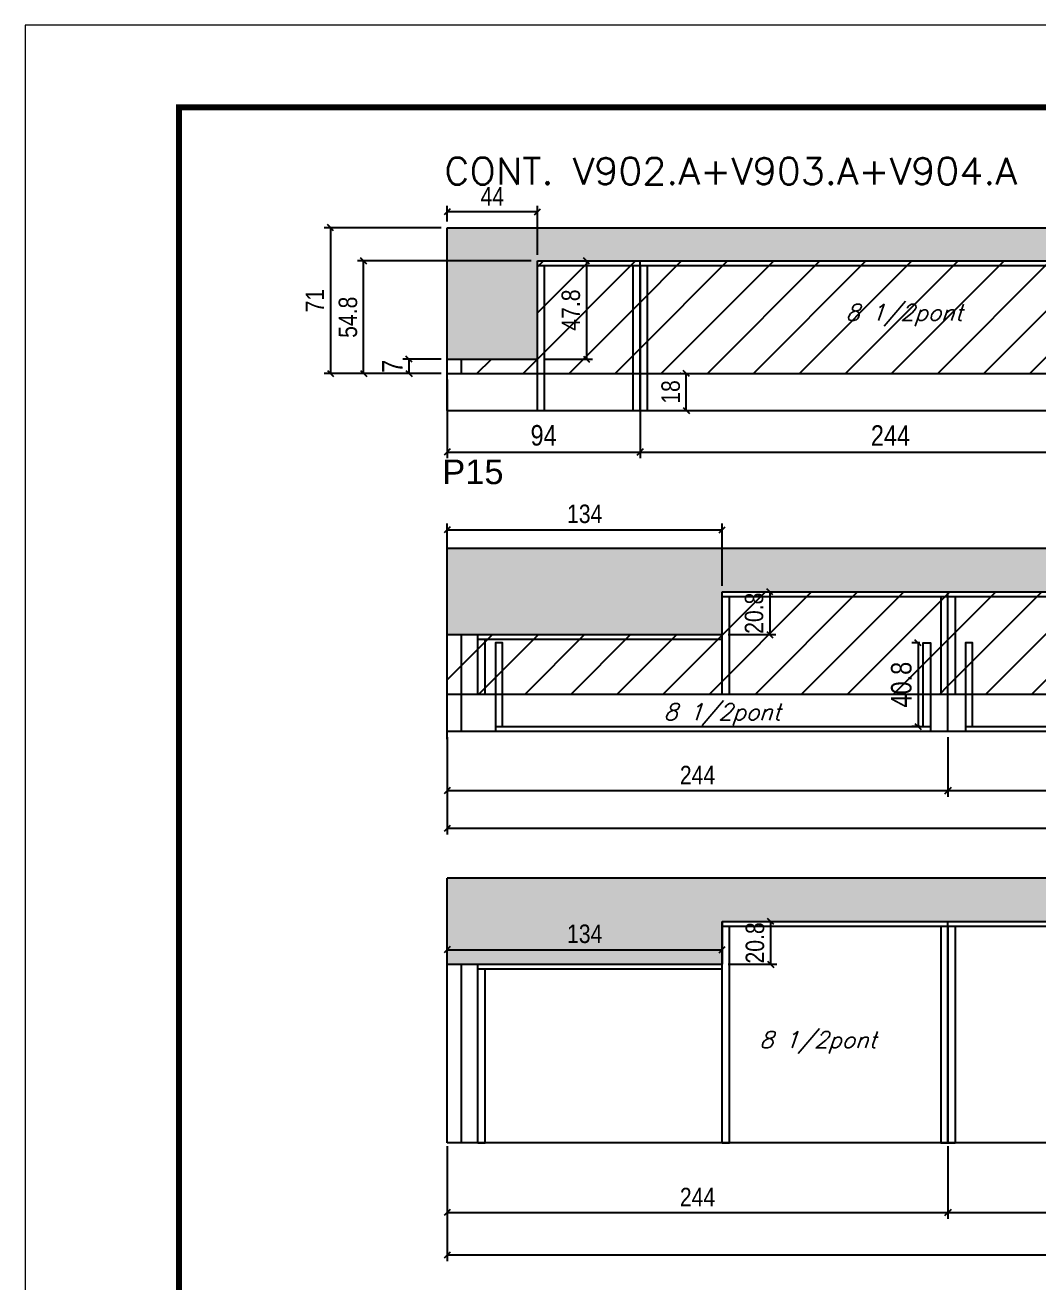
# Model space of a CAD drawing. Extents: x -20960 to -5926, y -2106 to 21915.
# Drawn here: x -10608 to -10115, y 19006 to 19618 of the extents above; entities that cross this region are included whole.
import ezdxf

# ---------------------------------------------------------------- set-up
doc = ezdxf.new("R2010")
doc.units = 0
doc.linetypes.add('DASHED', pattern=[0.75, 0.5, -0.25])
for name, color, linetype in [('5', 5, 'Continuous'), ('COTA', 241, 'Continuous'), ('Painéis', 200, 'Continuous'), ('Reaproveitamento', 251, 'Continuous'), ('SARR_2.2x7', 40, 'Continuous'), ('SARR_3.5x7', 81, 'Continuous'), ('texto', 7, 'Continuous')]:
    doc.layers.add(name, color=color, linetype=linetype)
for name, color, linetype, lineweight in [('Folhas', 255, 'Continuous', 9), ('SARRAFO DE PRESSAO', 251, 'DASHED', 9), ('Texto Seção', 7, 'Continuous', 15)]:
    doc.layers.add(name, color=color, linetype=linetype, lineweight=lineweight)
doc.styles.add('COTA TECNICA', font='techl___.ttf', dxfattribs={"height": 10})
doc.styles.add('COTA TECNICA-50', font='techl___.ttf', dxfattribs={"height": 9})
doc.styles.add('REGUA-120', font='ROMANS.shx', dxfattribs={"height": 15})
doc.styles.add('Romans', font='romans.shx')
doc.styles.get("Standard").update_dxf_attribs({"font": 'arial.ttf'})
doc.dimstyles.new('COTA PAINEL-50', dxfattribs={"dimtxt": 9, "dimasz": 3, "dimexe": 3, "dimexo": 3, "dimgap": 3, "dimtad": 1, "dimdec": 1, "dimzin": 12, "dimdsep": 46, "dimtxsty": 'COTA TECNICA-50', "dimblk1": 'OBLIQUE', "dimblk2": 'OBLIQUE', "dimsah": 1, "dimcen": 0.9, "dimclrd": 4, "dimclre": 4, "dimclrt": 240, "dimadec": 1, "dimazin": 3, "dimtfac": 1, "dimtdec": 1, "dimtmove": 0, "dimatfit": 3, "dimfxl": 1, "dimtolj": 1, "dimtzin": 12, "dimarcsym": 0})
doc.dimstyles.new('PAINEL', dxfattribs={"dimtxt": 10, "dimasz": 3, "dimexe": 3, "dimexo": 3, "dimgap": 3, "dimtad": 1, "dimdec": 1, "dimzin": 12, "dimdsep": 46, "dimtxsty": 'COTA TECNICA', "dimblk1": 'OBLIQUE', "dimblk2": 'OBLIQUE', "dimsah": 1, "dimcen": 0.9, "dimclrd": 4, "dimclre": 4, "dimclrt": 240, "dimadec": 1, "dimazin": 3, "dimtfac": 1, "dimtdec": 1, "dimtmove": 0, "dimatfit": 3, "dimfxl": 1, "dimtolj": 1, "dimtzin": 12, "dimarcsym": 0})
pattern_1 = [(50, (1585, 0), (5.4655401, -0.4781726), [0.5715, -6.2865]), (355, (1585, 0), (-1.0573026, 5.7317054), [0.4572, -5.0292175]), (100.451445, (1585.4555, -0.04), (4.4082374, 5.2535326), [0.4857003, -5.3427073]), (46.1842, (1585, 1.524), (8.1323712, -1.2612698), [0.85725, -9.42975]), (96.635558, (1585.678, 1.419), (7.122124, 7.4227837), [0.7285507, -8.0140682]), (351.18415, (1585, 1.524), (7.122124, 7.4227837), [0.685799, -7.543792]), (21, (1585.762, 1.143), (4.5484317, -3.06795595), [0.5715, -6.2865]), (326, (1585.762, 1.143), (1.8540609, 5.525639), [0.4572, -5.0292]), (71.451445, (1586.141, 0.8873), (6.4024926, 2.4576831), [0.4857003, -5.3426981]), (37.5, (1585, 0), (0.0926581, 2.53665117), [0, -4.96824, 0, -5.1054, 0, -5.04825]), (7.5, (1585, 0), (2.00458988, 3.00541724), [0, -2.91084, 0, -4.85394, 0, -1.92405]), (327.5, (1583.3007, 0), (4.06771786, -0.17186232), [0, -1.905, 0, -5.9436, 0, -7.8867]), (317.5, (1582.5387, 0), (4.44387544, 0.76279473), [0, -2.4765, 0, -3.94716, 0, -5.6007])]

# ---------------------------------------------------------------- blocks, each defined once
blk = doc.blocks.new('9999999999')
at = {"layer": 'Folhas'}
blk.add_lwpolyline([(98138.98, 34190.21), (99623.98, 34190.21), (99623.98, 35240.21), (98138.98, 35240.21)], close=True, dxfattribs=at)
at = {"layer": 'Folhas', "color": 30, "const_width": 3}
blk.add_lwpolyline([(98213.98, 34230.21), (99583.98, 34230.21), (99583.98, 35200.21), (98213.98, 35200.21)], close=True, dxfattribs=at)
blk = doc.blocks.new('_Oblique')
at = {"color": 0, "linetype": 'ByBlock', "lineweight": -2}
blk.add_line((-0.5, -0.5), (0.5, 0.5), dxfattribs=at)
blk = doc.blocks.new('*D287')
at = {"layer": 'COTA', "color": 4, "lineweight": -2, "ltscale": 25, "transparency": 16777216}
for p, q in [((-10402.86, 19445.56), (-10402.86, 19407.29)), ((-10308.86, 19445.56), (-10308.86, 19407.29)), ((-10402.86, 19410.29), (-10308.86, 19410.29))]:
    blk.add_line(p, q, dxfattribs=at)
at = {"layer": 'Defpoints', "color": 0, "ltscale": 25, "transparency": 16777216}
for p in [(-10402.86, 19448.56), (-10308.86, 19448.56), (-10308.86, 19410.29)]:
    blk.add_point(p, dxfattribs=at)
at = {"layer": 'COTA', "color": 4, "lineweight": -2, "ltscale": 25, "transparency": 16777216, "xscale": 3, "yscale": 3, "zscale": 3, "rotation": 180}
blk.add_blockref('_Oblique', (-10402.86, 19410.29), dxfattribs=at)
at = {"layer": 'COTA', "color": 4, "lineweight": -2, "ltscale": 25, "transparency": 16777216, "xscale": 3, "yscale": 3, "zscale": 3}
blk.add_blockref('_Oblique', (-10308.86, 19410.29), dxfattribs=at)
at = {"layer": 'COTA', "color": 240, "ltscale": 25, "transparency": 16777216, "insert": (-10355.86, 19418.39), "char_height": 10, "attachment_point": 5, "style": 'COTA TECNICA'}
blk.add_mtext('\\A1;94', dxfattribs=at)
blk = doc.blocks.new('*D288')
at = {"layer": 'COTA', "color": 4, "lineweight": -2, "ltscale": 25, "transparency": 16777216}
for p, q in [((-10308.86, 19445.56), (-10308.86, 19407.29)), ((-10064.86, 19445.56), (-10064.86, 19407.29)), ((-10308.86, 19410.29), (-10064.86, 19410.29))]:
    blk.add_line(p, q, dxfattribs=at)
at = {"layer": 'Defpoints', "color": 0, "ltscale": 25, "transparency": 16777216}
for p in [(-10308.86, 19448.56), (-10064.86, 19448.56), (-10064.86, 19410.29)]:
    blk.add_point(p, dxfattribs=at)
at = {"layer": 'COTA', "color": 4, "lineweight": -2, "ltscale": 25, "transparency": 16777216, "xscale": 3, "yscale": 3, "zscale": 3, "rotation": 180}
blk.add_blockref('_Oblique', (-10308.86, 19410.29), dxfattribs=at)
at = {"layer": 'COTA', "color": 4, "lineweight": -2, "ltscale": 25, "transparency": 16777216, "xscale": 3, "yscale": 3, "zscale": 3}
blk.add_blockref('_Oblique', (-10064.86, 19410.29), dxfattribs=at)
at = {"layer": 'COTA', "color": 240, "ltscale": 25, "transparency": 16777216, "insert": (-10186.86, 19418.36), "char_height": 10, "attachment_point": 5, "style": 'COTA TECNICA'}
blk.add_mtext('\\A1;244', dxfattribs=at)
blk = doc.blocks.new('*D290')
at = {"layer": 'COTA', "color": 4, "lineweight": -2, "ltscale": 25, "transparency": 16777216}
for p, q in [((-10405.86, 19455.56), (-10424.49, 19455.56)), ((-10421.49, 19455.56), (-10421.49, 19448.56)), ((-10405.86, 19448.56), (-10424.49, 19448.56))]:
    blk.add_line(p, q, dxfattribs=at)
at = {"layer": 'Defpoints', "color": 0, "ltscale": 25, "transparency": 16777216}
for p in [(-10402.86, 19455.56), (-10421.49, 19448.56), (-10402.86, 19448.56)]:
    blk.add_point(p, dxfattribs=at)
at = {"layer": 'COTA', "color": 4, "lineweight": -2, "ltscale": 25, "transparency": 16777216, "xscale": 3, "yscale": 3, "zscale": 3}
for p, rotation in [((-10421.49, 19455.56), 90), ((-10421.49, 19448.56), 270)]:
    blk.add_blockref('_Oblique', p, dxfattribs=dict(at, rotation=rotation))
at = {"layer": 'COTA', "color": 240, "ltscale": 25, "transparency": 16777216, "insert": (-10429.56, 19452.06), "char_height": 10, "attachment_point": 5, "rotation": 90, "style": 'COTA TECNICA'}
blk.add_mtext('\\A1;7', dxfattribs=at)
blk = doc.blocks.new('*D202')
at = {"layer": 'COTA', "color": 4, "lineweight": -2, "transparency": 16777216}
for p, q in [((-10405.86, 19519.56), (-10462.73, 19519.56)), ((-10459.73, 19519.56), (-10459.73, 19448.56)), ((-10405.86, 19448.56), (-10462.73, 19448.56))]:
    blk.add_line(p, q, dxfattribs=at)
at = {"layer": 'Defpoints', "color": 0, "transparency": 16777216}
for p in [(-10402.86, 19519.56), (-10459.73, 19448.56), (-10402.86, 19448.56)]:
    blk.add_point(p, dxfattribs=at)
at = {"layer": 'COTA', "color": 4, "lineweight": -2, "transparency": 16777216, "xscale": 3, "yscale": 3, "zscale": 3}
for p, rotation in [((-10459.73, 19519.56), 90), ((-10459.73, 19448.56), 270)]:
    blk.add_blockref('_Oblique', p, dxfattribs=dict(at, rotation=rotation))
at = {"layer": 'COTA', "color": 240, "transparency": 16777216, "insert": (-10467.3, 19484.06), "char_height": 9, "attachment_point": 5, "rotation": 90, "style": 'COTA TECNICA-50'}
blk.add_mtext('\\A1;71', dxfattribs=at)
blk = doc.blocks.new('*D296')
at = {"layer": 'COTA', "color": 4, "lineweight": -2, "transparency": 16777216}
for p, q in [((-10402.86, 19271.38), (-10402.86, 19242.39)), ((-10158.86, 19271.38), (-10158.86, 19242.39)), ((-10402.86, 19245.39), (-10158.86, 19245.39))]:
    blk.add_line(p, q, dxfattribs=at)
at = {"layer": 'Defpoints', "color": 0, "transparency": 16777216}
for p in [(-10402.86, 19274.38), (-10158.86, 19274.38), (-10158.86, 19245.39)]:
    blk.add_point(p, dxfattribs=at)
at = {"layer": 'COTA', "color": 4, "lineweight": -2, "transparency": 16777216, "xscale": 3, "yscale": 3, "zscale": 3, "rotation": 180}
blk.add_blockref('_Oblique', (-10402.86, 19245.39), dxfattribs=at)
at = {"layer": 'COTA', "color": 4, "lineweight": -2, "transparency": 16777216, "xscale": 3, "yscale": 3, "zscale": 3}
blk.add_blockref('_Oblique', (-10158.86, 19245.39), dxfattribs=at)
at = {"layer": 'COTA', "color": 240, "transparency": 16777216, "insert": (-10280.86, 19252.96), "char_height": 9, "attachment_point": 5, "style": 'COTA TECNICA-50'}
blk.add_mtext('\\A1;244', dxfattribs=at)
blk = doc.blocks.new('*D297')
at = {"layer": 'COTA', "color": 4, "lineweight": -2, "transparency": 16777216}
for p, q in [((-10158.86, 19271.38), (-10158.86, 19242.39)), ((-9914.86, 19271.38), (-9914.86, 19242.39)), ((-10158.86, 19245.39), (-9914.86, 19245.39))]:
    blk.add_line(p, q, dxfattribs=at)
at = {"layer": 'Defpoints', "color": 0, "transparency": 16777216}
for p in [(-10158.86, 19274.38), (-9914.86, 19274.38), (-9914.86, 19245.39)]:
    blk.add_point(p, dxfattribs=at)
at = {"layer": 'COTA', "color": 4, "lineweight": -2, "transparency": 16777216, "xscale": 3, "yscale": 3, "zscale": 3, "rotation": 180}
blk.add_blockref('_Oblique', (-10158.86, 19245.39), dxfattribs=at)
at = {"layer": 'COTA', "color": 4, "lineweight": -2, "transparency": 16777216, "xscale": 3, "yscale": 3, "zscale": 3}
blk.add_blockref('_Oblique', (-9914.86, 19245.39), dxfattribs=at)
at = {"layer": 'COTA', "color": 240, "transparency": 16777216, "insert": (-10036.86, 19252.96), "char_height": 9, "attachment_point": 5, "style": 'COTA TECNICA-50'}
blk.add_mtext('\\A1;244', dxfattribs=at)
blk = doc.blocks.new('*D248')
at = {"layer": 'COTA', "color": 4, "lineweight": -2, "transparency": 16777216}
for p, q in [((-10402.86, 19271.38), (-10402.86, 19223.93)), ((-9692.86, 19271.38), (-9692.86, 19223.93)), ((-9692.86, 19226.93), (-10402.86, 19226.93))]:
    blk.add_line(p, q, dxfattribs=at)
at = {"layer": 'Defpoints', "color": 0, "transparency": 16777216}
for p in [(-10402.86, 19274.38), (-9692.86, 19274.38), (-10402.86, 19226.93)]:
    blk.add_point(p, dxfattribs=at)
at = {"layer": 'COTA', "color": 4, "lineweight": -2, "transparency": 16777216, "xscale": 3, "yscale": 3, "zscale": 3, "rotation": 180}
blk.add_blockref('_Oblique', (-10402.86, 19226.93), dxfattribs=at)
at = {"layer": 'COTA', "color": 4, "lineweight": -2, "transparency": 16777216, "xscale": 3, "yscale": 3, "zscale": 3}
blk.add_blockref('_Oblique', (-9692.86, 19226.93), dxfattribs=at)
at = {"layer": 'COTA', "color": 240, "transparency": 16777216, "insert": (-10047.86, 19234.52), "char_height": 9, "attachment_point": 5, "style": 'COTA TECNICA-50'}
blk.add_mtext('\\A1;710', dxfattribs=at)
blk = doc.blocks.new('*D268')
at = {"layer": 'COTA', "color": 4, "lineweight": -2, "transparency": 16777216}
for p, q in [((-10402.86, 19324.38), (-10402.86, 19375.45)), ((-10402.86, 19372.45), (-10268.86, 19372.45)), ((-10268.86, 19345.18), (-10268.86, 19375.45))]:
    blk.add_line(p, q, dxfattribs=at)
at = {"layer": 'Defpoints', "color": 0, "transparency": 16777216}
for p in [(-10268.86, 19372.45), (-10268.86, 19342.18), (-10402.86, 19321.38)]:
    blk.add_point(p, dxfattribs=at)
at = {"layer": 'COTA', "color": 4, "lineweight": -2, "transparency": 16777216, "xscale": 3, "yscale": 3, "zscale": 3, "rotation": 180}
blk.add_blockref('_Oblique', (-10402.86, 19372.45), dxfattribs=at)
at = {"layer": 'COTA', "color": 4, "lineweight": -2, "transparency": 16777216, "xscale": 3, "yscale": 3, "zscale": 3}
blk.add_blockref('_Oblique', (-10268.86, 19372.45), dxfattribs=at)
at = {"layer": 'COTA', "color": 240, "transparency": 16777216, "insert": (-10335.86, 19380.15), "char_height": 9, "attachment_point": 5, "style": 'COTA TECNICA-50'}
blk.add_mtext('\\A1;134', dxfattribs=at)
blk = doc.blocks.new('*D270')
at = {"layer": 'COTA', "color": 4, "lineweight": -2, "transparency": 16777216}
for p, q in [((-10265.86, 19342.18), (-10242.68, 19342.18)), ((-10245.68, 19342.18), (-10245.68, 19321.38)), ((-10265.86, 19321.38), (-10242.68, 19321.38))]:
    blk.add_line(p, q, dxfattribs=at)
at = {"layer": 'Defpoints', "color": 0, "transparency": 16777216}
for p in [(-10268.86, 19342.18), (-10268.86, 19321.38), (-10245.68, 19321.38)]:
    blk.add_point(p, dxfattribs=at)
at = {"layer": 'COTA', "color": 4, "lineweight": -2, "transparency": 16777216, "xscale": 3, "yscale": 3, "zscale": 3}
for p, rotation in [((-10245.68, 19342.18), 90), ((-10245.68, 19321.38), 270)]:
    blk.add_blockref('_Oblique', p, dxfattribs=dict(at, rotation=rotation))
at = {"layer": 'COTA', "color": 240, "transparency": 16777216, "insert": (-10253.29, 19331.78), "char_height": 9, "attachment_point": 5, "rotation": 90, "style": 'COTA TECNICA-50'}
blk.add_mtext('\\A1;20.8', dxfattribs=at)
blk = doc.blocks.new('*D321')
at = {"layer": 'COTA', "color": 4, "lineweight": -2, "transparency": 16777216}
for p, q in [((-10288.96, 19448.56), (-10289.33, 19448.56)), ((-10286.33, 19430.56), (-10286.33, 19448.56)), ((-10302.34, 19430.56), (-10283.33, 19430.56))]:
    blk.add_line(p, q, dxfattribs=at)
at = {"layer": 'Defpoints', "color": 0, "transparency": 16777216}
for p in [(-10286.33, 19448.56), (-10285.96, 19448.56), (-10305.34, 19430.56)]:
    blk.add_point(p, dxfattribs=at)
at = {"layer": 'COTA', "color": 4, "lineweight": -2, "transparency": 16777216, "xscale": 3, "yscale": 3, "zscale": 3}
for p, rotation in [((-10286.33, 19448.56), 90), ((-10286.33, 19430.56), 270)]:
    blk.add_blockref('_Oblique', p, dxfattribs=dict(at, rotation=rotation))
at = {"layer": 'COTA', "color": 240, "transparency": 16777216, "insert": (-10293.92, 19439.56), "char_height": 9, "attachment_point": 5, "rotation": 90, "style": 'COTA TECNICA-50'}
blk.add_mtext('\\A1;18', dxfattribs=at)
blk = doc.blocks.new('*D330')
at = {"layer": 'COTA', "color": 4, "lineweight": -2, "transparency": 16777216}
for p, q in [((-10355.86, 19503.36), (-10331.99, 19503.36)), ((-10334.99, 19503.36), (-10334.99, 19455.56)), ((-10355.86, 19455.56), (-10331.99, 19455.56))]:
    blk.add_line(p, q, dxfattribs=at)
at = {"layer": 'Defpoints', "color": 0, "transparency": 16777216}
for p in [(-10358.86, 19503.36), (-10358.86, 19455.56), (-10334.99, 19455.56)]:
    blk.add_point(p, dxfattribs=at)
at = {"layer": 'COTA', "color": 4, "lineweight": -2, "transparency": 16777216, "xscale": 3, "yscale": 3, "zscale": 3}
for p, rotation in [((-10334.99, 19503.36), 90), ((-10334.99, 19455.56), 270)]:
    blk.add_blockref('_Oblique', p, dxfattribs=dict(at, rotation=rotation))
at = {"layer": 'COTA', "color": 240, "transparency": 16777216, "insert": (-10342.58, 19479.46), "char_height": 9, "attachment_point": 5, "rotation": 90, "style": 'COTA TECNICA-50'}
blk.add_mtext('\\A1;47.8', dxfattribs=at)
blk = doc.blocks.new('*D331')
at = {"layer": 'COTA', "color": 4, "lineweight": -2, "transparency": 16777216}
for p, q in [((-10402.86, 19522.56), (-10402.86, 19530.31)), ((-10358.86, 19527.31), (-10402.86, 19527.31)), ((-10358.86, 19506.36), (-10358.86, 19530.31))]:
    blk.add_line(p, q, dxfattribs=at)
at = {"layer": 'Defpoints', "color": 0, "transparency": 16777216}
for p in [(-10402.86, 19527.31), (-10402.86, 19519.56), (-10358.86, 19503.36)]:
    blk.add_point(p, dxfattribs=at)
at = {"layer": 'COTA', "color": 4, "lineweight": -2, "transparency": 16777216, "xscale": 3, "yscale": 3, "zscale": 3, "rotation": 180}
blk.add_blockref('_Oblique', (-10402.86, 19527.31), dxfattribs=at)
at = {"layer": 'COTA', "color": 4, "lineweight": -2, "transparency": 16777216, "xscale": 3, "yscale": 3, "zscale": 3}
blk.add_blockref('_Oblique', (-10358.86, 19527.31), dxfattribs=at)
at = {"layer": 'COTA', "color": 240, "transparency": 16777216, "insert": (-10380.86, 19534.88), "char_height": 9, "attachment_point": 5, "style": 'COTA TECNICA-50'}
blk.add_mtext('\\A1;44', dxfattribs=at)
blk = doc.blocks.new('*D299')
at = {"layer": 'COTA', "color": 4, "lineweight": -2, "transparency": 16777216}
for p, q in [((-10361.86, 19503.36), (-10446.55, 19503.36)), ((-10443.55, 19448.56), (-10443.55, 19503.36)), ((-10405.86, 19448.56), (-10446.55, 19448.56))]:
    blk.add_line(p, q, dxfattribs=at)
at = {"layer": 'Defpoints', "color": 0, "transparency": 16777216}
for p in [(-10443.55, 19503.36), (-10358.86, 19503.36), (-10402.86, 19448.56)]:
    blk.add_point(p, dxfattribs=at)
at = {"layer": 'COTA', "color": 4, "lineweight": -2, "transparency": 16777216, "xscale": 3, "yscale": 3, "zscale": 3}
for p, rotation in [((-10443.55, 19503.36), 90), ((-10443.55, 19448.56), 270)]:
    blk.add_blockref('_Oblique', p, dxfattribs=dict(at, rotation=rotation))
at = {"layer": 'COTA', "color": 240, "transparency": 16777216, "insert": (-10451.17, 19475.96), "char_height": 9, "attachment_point": 5, "rotation": 90, "style": 'COTA TECNICA-50'}
blk.add_mtext('\\A1;54.8', dxfattribs=at)
blk = doc.blocks.new('*D336')
at = {"layer": 'COTA', "color": 4, "lineweight": -2, "ltscale": 25, "transparency": 16777216}
for p, q in [((-10172.58, 19317.38), (-10176.41, 19317.38)), ((-10173.41, 19317.38), (-10173.41, 19276.58)), ((-10172.58, 19276.58), (-10176.41, 19276.58))]:
    blk.add_line(p, q, dxfattribs=at)
at = {"layer": 'Defpoints', "color": 0, "ltscale": 25, "transparency": 16777216}
for p in [(-10169.58, 19317.38), (-10173.41, 19276.58), (-10169.58, 19276.58)]:
    blk.add_point(p, dxfattribs=at)
at = {"layer": 'COTA', "color": 4, "lineweight": -2, "ltscale": 25, "transparency": 16777216, "xscale": 3, "yscale": 3, "zscale": 3}
for p, rotation in [((-10173.41, 19317.38), 90), ((-10173.41, 19276.58), 270)]:
    blk.add_blockref('_Oblique', p, dxfattribs=dict(at, rotation=rotation))
at = {"layer": 'COTA', "color": 240, "ltscale": 25, "transparency": 16777216, "insert": (-10181.53, 19296.98), "char_height": 10, "attachment_point": 5, "rotation": 90, "style": 'COTA TECNICA'}
blk.add_mtext('\\A1;40.8', dxfattribs=at)
blk = doc.blocks.new('*D345')
at = {"layer": 'COTA', "color": 4, "lineweight": -2, "transparency": 16777216}
for p, q in [((-10402.86, 19163.8), (-10402.86, 19170.89)), ((-10268.86, 19163.8), (-10268.86, 19170.89)), ((-10402.86, 19167.89), (-10268.86, 19167.89))]:
    blk.add_line(p, q, dxfattribs=at)
at = {"layer": 'Defpoints', "color": 0, "transparency": 16777216}
for p in [(-10268.86, 19167.89), (-10402.86, 19160.8), (-10268.86, 19160.8)]:
    blk.add_point(p, dxfattribs=at)
at = {"layer": 'COTA', "color": 4, "lineweight": -2, "transparency": 16777216, "xscale": 3, "yscale": 3, "zscale": 3, "rotation": 180}
blk.add_blockref('_Oblique', (-10402.86, 19167.89), dxfattribs=at)
at = {"layer": 'COTA', "color": 4, "lineweight": -2, "transparency": 16777216, "xscale": 3, "yscale": 3, "zscale": 3}
blk.add_blockref('_Oblique', (-10268.86, 19167.89), dxfattribs=at)
at = {"layer": 'COTA', "color": 240, "transparency": 16777216, "insert": (-10335.86, 19175.59), "char_height": 9, "attachment_point": 5, "style": 'COTA TECNICA-50'}
blk.add_mtext('\\A1;134', dxfattribs=at)
blk = doc.blocks.new('*D347')
at = {"layer": 'COTA', "color": 4, "lineweight": -2, "transparency": 16777216}
for p, q in [((-10402.86, 19072.15), (-10402.86, 19036.85)), ((-10158.86, 19072.15), (-10158.86, 19036.85)), ((-10402.86, 19039.85), (-10158.86, 19039.85))]:
    blk.add_line(p, q, dxfattribs=at)
at = {"layer": 'Defpoints', "color": 0, "transparency": 16777216}
for p in [(-10402.86, 19075.15), (-10158.86, 19075.15), (-10158.86, 19039.85)]:
    blk.add_point(p, dxfattribs=at)
at = {"layer": 'COTA', "color": 4, "lineweight": -2, "transparency": 16777216, "xscale": 3, "yscale": 3, "zscale": 3, "rotation": 180}
blk.add_blockref('_Oblique', (-10402.86, 19039.85), dxfattribs=at)
at = {"layer": 'COTA', "color": 4, "lineweight": -2, "transparency": 16777216, "xscale": 3, "yscale": 3, "zscale": 3}
blk.add_blockref('_Oblique', (-10158.86, 19039.85), dxfattribs=at)
at = {"layer": 'COTA', "color": 240, "transparency": 16777216, "insert": (-10280.86, 19047.42), "char_height": 9, "attachment_point": 5, "style": 'COTA TECNICA-50'}
blk.add_mtext('\\A1;244', dxfattribs=at)
blk = doc.blocks.new('*D348')
at = {"layer": 'COTA', "color": 4, "lineweight": -2, "transparency": 16777216}
for p, q in [((-10158.86, 19072.15), (-10158.86, 19036.85)), ((-9914.86, 19072.15), (-9914.86, 19036.85)), ((-10158.86, 19039.85), (-9914.86, 19039.85))]:
    blk.add_line(p, q, dxfattribs=at)
at = {"layer": 'Defpoints', "color": 0, "transparency": 16777216}
for p in [(-10158.86, 19075.15), (-9914.86, 19075.15), (-9914.86, 19039.85)]:
    blk.add_point(p, dxfattribs=at)
at = {"layer": 'COTA', "color": 4, "lineweight": -2, "transparency": 16777216, "xscale": 3, "yscale": 3, "zscale": 3, "rotation": 180}
blk.add_blockref('_Oblique', (-10158.86, 19039.85), dxfattribs=at)
at = {"layer": 'COTA', "color": 4, "lineweight": -2, "transparency": 16777216, "xscale": 3, "yscale": 3, "zscale": 3}
blk.add_blockref('_Oblique', (-9914.86, 19039.85), dxfattribs=at)
at = {"layer": 'COTA', "color": 240, "transparency": 16777216, "insert": (-10036.86, 19047.42), "char_height": 9, "attachment_point": 5, "style": 'COTA TECNICA-50'}
blk.add_mtext('\\A1;244', dxfattribs=at)
blk = doc.blocks.new('*D350')
at = {"layer": 'COTA', "color": 4, "lineweight": -2, "transparency": 16777216}
for p, q in [((-10402.86, 19072.15), (-10402.86, 19016.12)), ((-9692.86, 19072.15), (-9692.86, 19016.12)), ((-9692.86, 19019.12), (-10402.86, 19019.12))]:
    blk.add_line(p, q, dxfattribs=at)
at = {"layer": 'Defpoints', "color": 0, "transparency": 16777216}
for p in [(-10402.86, 19075.15), (-9692.86, 19075.15), (-10402.86, 19019.12)]:
    blk.add_point(p, dxfattribs=at)
at = {"layer": 'COTA', "color": 4, "lineweight": -2, "transparency": 16777216, "xscale": 3, "yscale": 3, "zscale": 3, "rotation": 180}
blk.add_blockref('_Oblique', (-10402.86, 19019.12), dxfattribs=at)
at = {"layer": 'COTA', "color": 4, "lineweight": -2, "transparency": 16777216, "xscale": 3, "yscale": 3, "zscale": 3}
blk.add_blockref('_Oblique', (-9692.86, 19019.12), dxfattribs=at)
at = {"layer": 'COTA', "color": 240, "transparency": 16777216, "insert": (-10047.86, 19026.71), "char_height": 9, "attachment_point": 5, "style": 'COTA TECNICA-50'}
blk.add_mtext('\\A1;710', dxfattribs=at)
blk = doc.blocks.new('*D352')
at = {"layer": 'COTA', "color": 4, "lineweight": -2, "transparency": 16777216}
for p, q in [((-10265.86, 19181.6), (-10242.24, 19181.6)), ((-10245.24, 19181.6), (-10245.24, 19160.8)), ((-10265.86, 19160.8), (-10242.24, 19160.8))]:
    blk.add_line(p, q, dxfattribs=at)
at = {"layer": 'Defpoints', "color": 0, "transparency": 16777216}
for p in [(-10268.86, 19181.6), (-10268.86, 19160.8), (-10245.24, 19160.8)]:
    blk.add_point(p, dxfattribs=at)
at = {"layer": 'COTA', "color": 4, "lineweight": -2, "transparency": 16777216, "xscale": 3, "yscale": 3, "zscale": 3}
for p, rotation in [((-10245.24, 19181.6), 90), ((-10245.24, 19160.8), 270)]:
    blk.add_blockref('_Oblique', p, dxfattribs=dict(at, rotation=rotation))
at = {"layer": 'COTA', "color": 240, "transparency": 16777216, "insert": (-10252.85, 19171.2), "char_height": 9, "attachment_point": 5, "rotation": 90, "style": 'COTA TECNICA-50'}
blk.add_mtext('\\A1;20.8', dxfattribs=at)

msp = doc.modelspace()

# ---------------------------------------------------------------- hatches: boundary and pattern name
at = {"layer": 'COTA', "linetype": 'ByBlock'}
h = msp.add_hatch(dxfattribs=at)
h.set_pattern_fill('AR-CONC', color=256, scale=0.03)
h.set_pattern_definition(pattern_1)
h.paths.add_polyline_path([(-9612.88, 19519.56), (-10402.86, 19519.56), (-10402.86, 19455.56), (-10358.86, 19455.56), (-10358.86, 19503.36), (-9820.86, 19503.36), (-9820.86, 19455.56), (-9782.86, 19455.56), (-9782.86, 19477.56), (-9612.88, 19477.56)])
h = msp.add_hatch(dxfattribs=at)
h.set_pattern_fill('AR-CONC', color=256, scale=0.03)
h.set_pattern_definition(pattern_1)
h.paths.add_polyline_path([(-10268.86, 19321.38), (-10268.86, 19342.18), (-9826.86, 19342.18), (-9826.86, 19321.38), (-9692.86, 19321.38), (-9692.86, 19363.38), (-10402.86, 19363.38), (-10402.86, 19321.38)])
h = msp.add_hatch(dxfattribs=at)
h.set_pattern_fill('AR-CONC', color=256, scale=0.03)
h.set_pattern_definition([(50, (1585, 40.3515), (5.4655401, -0.4781726), [0.5715, -6.2865]), (355, (1585, 40.3515), (-1.0573026, 5.7317054), [0.4572, -5.0292175]), (100.451445, (1585.4555, 40.3117), (4.4082374, 5.2535326), [0.4857003, -5.3427073]), (46.1842, (1585, 41.8755), (8.1323712, -1.2612698), [0.85725, -9.42975]), (96.635558, (1585.678, 41.7704), (7.122124, 7.4227837), [0.7285507, -8.0140682]), (351.18415, (1585, 41.8755), (7.122124, 7.4227837), [0.685799, -7.543792]), (21, (1585.762, 41.4945), (4.5484317, -3.06795595), [0.5715, -6.2865]), (326, (1585.762, 41.4945), (1.8540609, 5.525639), [0.4572, -5.0292]), (71.451445, (1586.141, 41.239), (6.4024926, 2.4576831), [0.4857003, -5.3426981]), (37.5, (1585, 40.3515), (0.0926581, 2.53665117), [0, -4.96824, 0, -5.1054, 0, -5.04825]), (7.5, (1585, 40.3515), (2.00458988, 3.00541724), [0, -2.91084, 0, -4.85394, 0, -1.92405]), (327.5, (1583.3007, 40.3515), (4.06771786, -0.17186232), [0, -1.905, 0, -5.9436, 0, -7.8867]), (317.5, (1582.5387, 40.3515), (4.44387544, 0.76279473), [0, -2.4765, 0, -3.94716, 0, -5.6007])])
h.paths.add_polyline_path([(-10402.86, 19202.8), (-10402.86, 19160.8), (-10268.86, 19160.8), (-10268.86, 19181.6), (-9826.86, 19181.6), (-9826.86, 19160.8), (-9692.86, 19160.8), (-9692.86, 19202.8)])
at = {"layer": 'Reaproveitamento', "transparency": 33554684}
h = msp.add_hatch(dxfattribs=at)
h.set_pattern_fill('ANSI31', color=256, scale=5)
h.paths.add_polyline_path([(-10308.86, 19503.36), (-10358.86, 19503.36), (-10358.86, 19455.56), (-10402.86, 19455.56), (-10402.86, 19448.56), (-10308.86, 19448.56)])
h = msp.add_hatch(dxfattribs=at)
h.set_pattern_fill('ANSI31', color=256, scale=5)
h.paths.add_polyline_path([(-10308.86, 19503.36), (-10308.86, 19448.56), (-10064.86, 19448.56), (-10064.86, 19503.36)])
h = msp.add_hatch(dxfattribs=at)
h.set_pattern_fill('ANSI31', color=256, scale=5)
h.paths.add_polyline_path([(-10158.86, 19292.38), (-10158.86, 19342.18), (-10268.86, 19342.18), (-10268.86, 19321.38), (-10402.86, 19321.38), (-10402.86, 19292.38)])
h = msp.add_hatch(dxfattribs=at)
h.set_pattern_fill('ANSI31', color=256, scale=5)
h.paths.add_polyline_path([(-10158.86, 19342.18), (-10158.86, 19292.38), (-9914.86, 19292.38), (-9914.86, 19342.18)])

# ---------------------------------------------------------------- linework, layer by layer
at = {"layer": 'COTA', "linetype": 'ByBlock'}
for p, q in [((-10402.86, 19455.56), (-10402.86, 19519.56)), ((-10402.86, 19519.56), (-9612.88, 19519.56)), ((-10402.86, 19448.56), (-9820.86, 19448.56)), ((-10402.86, 19321.38), (-10402.86, 19363.38)), ((-9692.86, 19363.38), (-10402.86, 19363.38)), ((-10402.86, 19270.38), (-10402.86, 19292.38)), ((-10402.86, 19160.8), (-10402.86, 19202.8)), ((-9692.86, 19202.8), (-10402.86, 19202.8))]:
    msp.add_line(p, q, dxfattribs=at)
at = {"layer": 'Painéis'}
for p, q in [((-10358.86, 19503.36), (-9820.86, 19503.36)), ((-10402.86, 19448.56), (-9612.88, 19448.56)), ((-10402.86, 19430.56), (-9612.88, 19430.56)), ((-10268.86, 19342.18), (-9826.86, 19342.18)), ((-10268.86, 19321.38), (-10268.86, 19342.18)), ((-10158.86, 19274.38), (-10158.86, 19342.18)), ((-10402.86, 19321.38), (-10268.86, 19321.38)), ((-10402.86, 19274.38), (-10402.86, 19321.38)), ((-10402.86, 19292.38), (-9692.86, 19292.38)), ((-10402.86, 19274.38), (-9692.86, 19274.38)), ((-10268.86, 19181.6), (-9826.86, 19181.6)), ((-10268.86, 19181.6), (-10268.86, 19160.8)), ((-10158.86, 19073.8), (-10158.86, 19181.6)), ((-10402.86, 19160.8), (-10268.86, 19160.8)), ((-10402.86, 19073.8), (-10402.86, 19160.8)), ((-9692.86, 19073.8), (-10402.86, 19073.8))]:
    msp.add_line(p, q, dxfattribs=at)
at = {"layer": 'Painéis', "ltscale": 25}
for p, q in [((-10358.86, 19455.56), (-10358.86, 19503.36)), ((-10308.86, 19430.56), (-10308.86, 19503.36)), ((-10402.86, 19455.56), (-10358.86, 19455.56)), ((-10402.86, 19430.56), (-10402.86, 19455.56))]:
    msp.add_line(p, q, dxfattribs=at)
at = {"layer": 'SARR_2.2x7', "linetype": 'Continuous'}
for p, q in [((-10358.86, 19501.16), (-10308.86, 19501.16)), ((-10308.86, 19501.16), (-10064.86, 19501.16)), ((-10395.86, 19448.56), (-10395.86, 19455.56)), ((-10268.86, 19339.98), (-10158.86, 19339.98)), ((-10158.86, 19339.98), (-9914.86, 19339.98)), ((-10395.86, 19292.38), (-10395.86, 19321.38)), ((-10387.86, 19319.18), (-10268.86, 19319.18)), ((-10395.86, 19274.38), (-10395.86, 19292.38)), ((-10268.86, 19179.4), (-10158.86, 19179.4)), ((-10158.86, 19179.4), (-9914.86, 19179.4)), ((-10395.86, 19073.8), (-10395.86, 19160.8)), ((-10387.86, 19158.6), (-10268.86, 19158.6))]:
    msp.add_line(p, q, dxfattribs=at)
at = {"layer": 'SARR_2.2x7', "linetype": 'Continuous', "ltscale": 50}
for p, q in [((-10379.36, 19276.58), (-10167.39, 19276.58)), ((-10150.34, 19276.58), (-9923.39, 19276.58))]:
    msp.add_line(p, q, dxfattribs=at)
at = {"layer": 'SARR_3.5x7'}
for p, q in [((-10358.86, 19430.56), (-10358.86, 19503.36)), ((-10355.36, 19430.56), (-10355.36, 19501.16)), ((-10312.36, 19501.16), (-10312.36, 19430.56)), ((-10308.86, 19501.16), (-10308.86, 19430.56)), ((-10305.34, 19501.16), (-10305.34, 19430.56)), ((-10358.86, 19430.56), (-10355.36, 19430.56)), ((-10312.36, 19430.56), (-10305.34, 19430.56)), ((-10268.86, 19292.38), (-10268.86, 19342.18)), ((-10265.36, 19292.38), (-10265.36, 19339.98)), ((-10162.39, 19339.98), (-10162.39, 19292.38)), ((-10155.34, 19339.98), (-10155.34, 19292.38)), ((-10387.86, 19292.38), (-10387.86, 19321.38)), ((-10384.36, 19292.38), (-10384.36, 19319.18)), ((-10268.86, 19073.8), (-10268.86, 19181.6)), ((-10265.36, 19073.8), (-10265.36, 19179.4)), ((-10162.39, 19179.4), (-10162.39, 19073.8)), ((-10158.86, 19179.4), (-10158.86, 19073.8)), ((-10155.34, 19179.4), (-10155.34, 19073.8)), ((-10387.86, 19073.8), (-10387.86, 19160.8)), ((-10384.36, 19073.8), (-10384.36, 19158.6)), ((-10387.86, 19073.8), (-10384.36, 19073.8)), ((-10268.86, 19073.8), (-10265.36, 19073.8)), ((-10162.39, 19073.8), (-10155.34, 19073.8))]:
    msp.add_line(p, q, dxfattribs=at)
for points in [[(-10375.86, 19276.58), (-10375.86, 19317.38), (-10379.36, 19317.38), (-10379.36, 19274.38)], [(-10170.89, 19276.58), (-10170.89, 19317.38), (-10167.39, 19317.38), (-10167.39, 19274.38)], [(-10146.84, 19276.58), (-10146.84, 19317.38), (-10150.34, 19317.38), (-10150.34, 19274.38)]]:
    msp.add_lwpolyline(points, dxfattribs=at)

# ---------------------------------------------------------------- block references
at = {"layer": 'SARRAFO DE PRESSAO', "color": 6, "linetype": 'ByBlock'}
msp.add_blockref('9999999999', (-108747.48, -15621.96), dxfattribs=at)

# ---------------------------------------------------------------- texts
at = {"layer": '5', "linetype": 'Continuous'}
msp.add_text('P15', height=12, rotation=0.00004, dxfattribs=at).set_placement((-10405.23, 19394.67))
at = {"layer": 'texto', "color": 2, "char_height": 8, "attachment_point": 5, "style": 'Romans'}
for insert in [(-10180.2, 19476.97), (-10268.88, 19282.43), (-10222.21, 19122.7)]:
    msp.add_mtext('{\\Q19;\\C256;8 1/2pont}', dxfattribs=dict(at, insert=insert))
at = {"layer": 'Texto Seção', "style": 'REGUA-120', "width": 1.05}
msp.add_text('CONT. V902.A+V903.A+V904.A', height=13, dxfattribs=at).set_placement((-10404.28, 19540.67))

# ---------------------------------------------------------------- dimensions: what is measured, and where the dimension line sits
at = {"layer": 'COTA'}
for base, p1, p2, picture, middle in [((-10402.86, 19527.31), (-10358.86, 19503.36), (-10402.86, 19519.56), '*D331', (-10380.86, 19534.88)), ((-10268.86, 19372.45), (-10402.86, 19321.38), (-10268.86, 19342.18), '*D268', (-10335.86, 19380.15)), ((-10158.86, 19245.39), (-10402.86, 19274.38), (-10158.86, 19274.38), '*D296', (-10280.86, 19252.96)), ((-10402.86, 19226.93), (-9692.86, 19274.38), (-10402.86, 19274.38), '*D248', (-10047.86, 19234.52)), ((-10268.86, 19167.89), (-10402.86, 19160.8), (-10268.86, 19160.8), '*D345', (-10335.86, 19175.59)), ((-10158.86, 19039.85), (-10402.86, 19075.15), (-10158.86, 19075.15), '*D347', (-10280.86, 19047.42)), ((-10402.86, 19019.12), (-9692.86, 19075.15), (-10402.86, 19075.15), '*D350', (-10047.86, 19026.71))]:
    dim = msp.add_linear_dim(base=base, p1=p1, p2=p2, dimstyle='COTA PAINEL-50', dxfattribs=at)
    dim.commit()
    dim.dimension.update_dxf_attribs({"geometry": picture, "text_midpoint": middle})
for base, p1, p2, picture, middle in [((-10459.73, 19448.56), (-10402.86, 19519.56), (-10402.86, 19448.56), '*D202', (-10467.3, 19484.06)), ((-10443.55, 19503.36), (-10402.86, 19448.56), (-10358.86, 19503.36), '*D299', (-10451.17, 19475.96)), ((-10334.99, 19455.56), (-10358.86, 19503.36), (-10358.86, 19455.56), '*D330', (-10342.58, 19479.46)), ((-10286.33, 19448.56), (-10305.34, 19430.56), (-10285.96, 19448.56), '*D321', (-10293.92, 19439.56))]:
    dim = msp.add_linear_dim(base=base, p1=p1, p2=p2, angle=90, dimstyle='COTA PAINEL-50', dxfattribs=at)
    dim.commit()
    dim.dimension.update_dxf_attribs({"geometry": picture, "text_midpoint": middle})
at = {"layer": 'COTA', "ltscale": 25}
dim = msp.add_linear_dim(base=(-10421.49, 19448.56), p1=(-10402.86, 19455.56), p2=(-10402.86, 19448.56), angle=90, dimstyle='PAINEL', dxfattribs=at)
dim.commit()
dim.dimension.update_dxf_attribs({"geometry": '*D290', "text_midpoint": (-10421.49, 19452.06), "dimtype": 160})
dim = msp.add_linear_dim(base=(-10308.86, 19410.29), p1=(-10402.86, 19448.56), p2=(-10308.86, 19448.56), dimstyle='PAINEL', dxfattribs=at)
dim.commit()
dim.dimension.update_dxf_attribs({"geometry": '*D287', "text_midpoint": (-10355.86, 19410.29), "dimtype": 160})
dim = msp.add_linear_dim(base=(-10064.86, 19410.29), p1=(-10308.86, 19448.56), p2=(-10064.86, 19448.56), dimstyle='PAINEL', dxfattribs=at)
dim.commit()
dim.dimension.update_dxf_attribs({"geometry": '*D288', "text_midpoint": (-10186.86, 19418.36)})
at = {"layer": 'COTA'}
for base, p1, p2, picture, middle in [((-10245.68, 19321.38), (-10268.86, 19342.18), (-10268.86, 19321.38), '*D270', (-10245.68, 19331.78)), ((-10245.24, 19160.8), (-10268.86, 19181.6), (-10268.86, 19160.8), '*D352', (-10245.24, 19171.2))]:
    dim = msp.add_linear_dim(base=base, p1=p1, p2=p2, angle=90, dimstyle='COTA PAINEL-50', dxfattribs=at)
    dim.commit()
    dim.dimension.update_dxf_attribs({"geometry": picture, "text_midpoint": middle, "dimtype": 160})
at = {"layer": 'COTA', "ltscale": 25}
dim = msp.add_linear_dim(base=(-10173.41, 19276.58), p1=(-10169.58, 19317.38), p2=(-10169.58, 19276.58), angle=90, dimstyle='PAINEL', dxfattribs=at)
dim.commit()
dim.dimension.update_dxf_attribs({"geometry": '*D336', "text_midpoint": (-10181.53, 19296.98)})
at = {"layer": 'COTA'}
for base, p1, p2, picture, middle in [((-9914.86, 19245.39), (-10158.86, 19274.38), (-9914.86, 19274.38), '*D297', (-10036.86, 19252.96)), ((-9914.86, 19039.85), (-10158.86, 19075.15), (-9914.86, 19075.15), '*D348', (-10036.86, 19047.42))]:
    dim = msp.add_linear_dim(base=base, p1=p1, p2=p2, dimstyle='COTA PAINEL-50', override={"dimtmove": 1}, dxfattribs=at)
    dim.commit()
    dim.dimension.update_dxf_attribs({"geometry": picture, "text_midpoint": middle})

doc.saveas('drawing.dxf')
